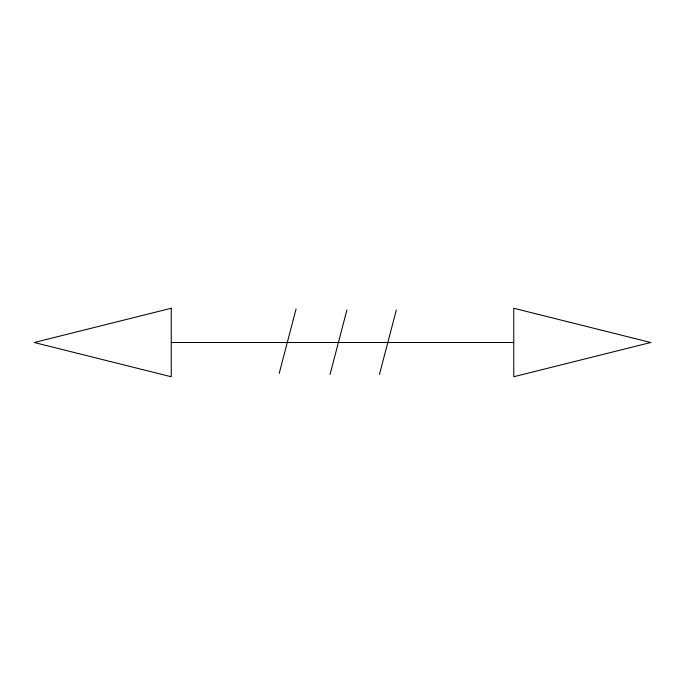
<?xml version="1.0" encoding="UTF-8"?>
<svg xmlns="http://www.w3.org/2000/svg" width="685" height="685" viewBox="0 0 685 685"><rect width="100%" height="100%" fill="white"/><g stroke="black" fill="none" stroke-linecap="round" stroke-linejoin="round"><path stroke-width="1.03" d="M279.197 373.411L296.074 308.944M330.033 374.472L346.91 310.005M379.447 374.472L396.324 310.005M171.25 342.5L513.75 342.5M171.25 308.25L34.25 342.5L171.25 376.75L171.25 308.25M650.75 342.5L513.75 376.75L513.75 308.25L650.75 342.5"/></g></svg>
